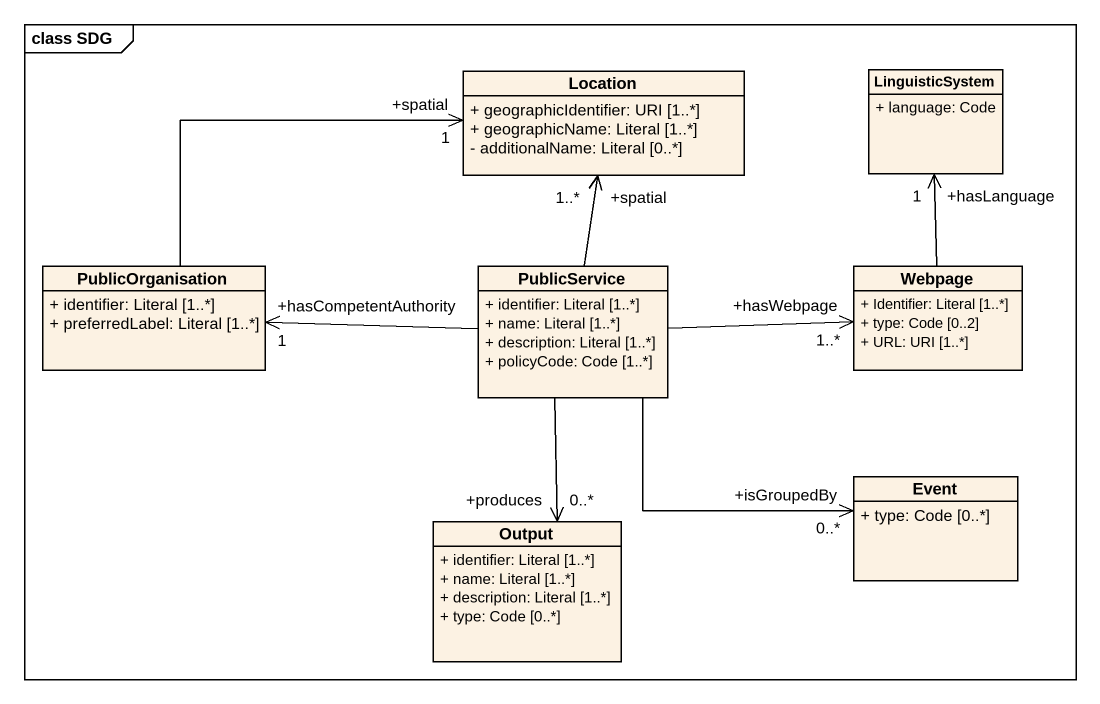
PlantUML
@startuml
mainframe class SDG
hide circle
hide empty members
skinparam classAttributeIconSize 0
class Location {
  + geographicIdentifier: URI [1..*]
  + geographicName: Literal [1..*]
  - additionalName: Literal [0..*]
}
class LinguisticSystem {
  + language: Code
}
class PublicOrganisation {
  + identifier: Literal [1..*]
  + preferredLabel: Literal [1..*]
}
class PublicService {
  + identifier: Literal [1..*]
  + name: Literal [1..*]
  + description: Literal [1..*]
  + policyCode: Code [1..*]
}
class Webpage {
  + Identifier: Literal [1..*]
  + type: Code [0..2]
  + URL: URI [1..*]
}
class Event {
  + type: Code [0..*]
}
class Output {
  + identifier: Literal [1..*]
  + name: Literal [1..*]
  + description: Literal [1..*]
  + type: Code [0..*]
}
PublicOrganisation -right-> "+spatial\n1" Location
PublicService -up-> "+spatial\n1..*" Location
PublicService -left-> "+hasCompetentAuthority\n1" PublicOrganisation
PublicService -right-> "+hasWebpage\n1..*" Webpage
PublicService -right-> "+isGroupedBy\n0..*" Event
PublicService --> "+produces\n0..*" Output
Webpage -up-> "+hasLanguage\n1" LinguisticSystem
@enduml
